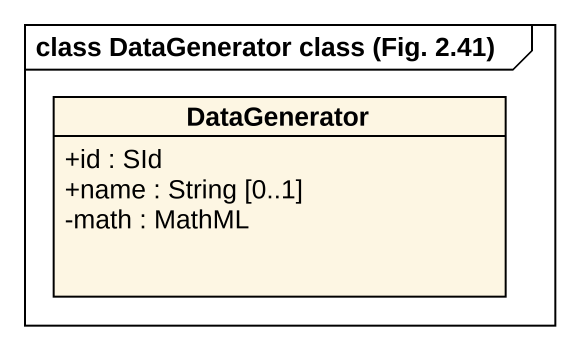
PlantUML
@startuml
mainframe class DataGenerator class (Fig. 2.41)
hide circle
hide empty members
skinparam classAttributeIconSize 0
class DataGenerator {
  +id : SId
  +name : String [0..1]
  -math : MathML
}
@enduml
